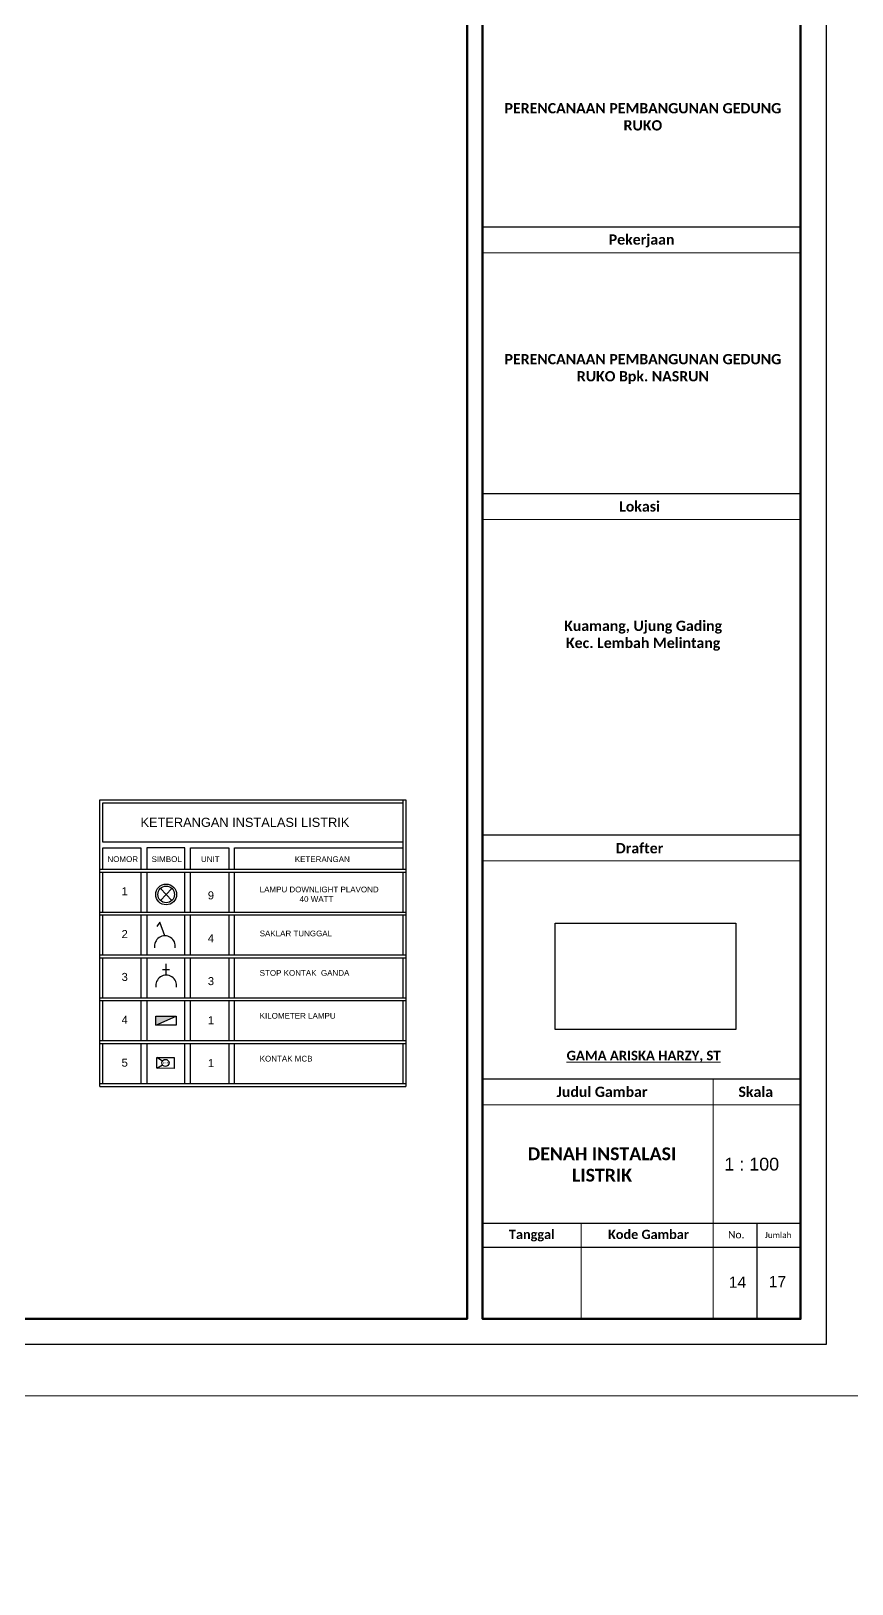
# Model space of a CAD drawing. Header units: centimetres. Extents: x -377343 to 693706, y 194584 to 813780.
# Drawn here: x 196216 to 197928, y 497226 to 500466 of the extents above; entities that cross this region are included whole.
import ezdxf

# ---------------------------------------------------------------- set-up
doc = ezdxf.new("R2010")
doc.units = ezdxf.units.CM
for name, color, linetype, lineweight in [('a. line t', 7, 'Continuous', 50), ('Kertas', 252, 'Continuous', 20), ('Legenda', 252, 'Continuous', 20)]:
    doc.layers.add(name, color=color, linetype=linetype, lineweight=lineweight)
doc.layers.add('Layer1', color=7, linetype='Continuous')
doc.layers.add('PIPA', color=11, linetype='Continuous')
doc.styles.get("Standard").update_dxf_attribs({"font": 'arial.ttf'})
picture_1 = doc.add_image_def('image1.jpg', size_in_pixel=(603, 1024))

msp = doc.modelspace()

# ---------------------------------------------------------------- hatches: boundary and pattern name
at = {"layer": 'Layer1'}
h = msp.add_hatch(color=256, dxfattribs=at)
h.dxf.hatch_style = 1
h.paths.add_polyline_path([(196518.439, 498410.971), (196475.768, 498410.971), (196475.768, 498391.646)])

# ---------------------------------------------------------------- linework, layer by layer
at = {"layer": 'Kertas'}
msp.add_lwpolyline([(193540.519, 500796.755), (197981.273, 500796.755), (197981.273, 497618.673), (193540.519, 497618.673)], close=True, dxfattribs=at)
at = {"layer": 'Layer1'}
for p, q in [((196359.467, 498717.356), (196997.121, 498717.356)), ((196359.467, 498711.391), (196997.121, 498711.391)), ((196509.469, 498677.181), (196485.541, 498652.084)), ((196485.541, 498677.181), (196509.469, 498652.084)), ((196359.467, 498627.91), (196997.121, 498627.91)), ((196359.467, 498621.945), (196997.121, 498621.945)), ((196359.467, 498538.463), (196997.121, 498538.463)), ((196359.467, 498532.498), (196997.121, 498532.498)), ((196490.068, 498508.155), (196504.415, 498508.155)), ((196497.53, 498496.226), (196497.53, 498520.084)), ((196359.467, 498449.016), (196997.121, 498449.016)), ((196359.467, 498443.052), (196997.121, 498443.052)), ((196475.768, 498391.646), (196518.439, 498410.971)), ((196359.467, 498359.57), (196997.121, 498359.57)), ((196359.467, 498353.605), (196997.121, 498353.605)), ((196477.944, 498301.878), (196489.784, 498309.221)), ((196489.824, 498317.084), (196478.061, 498324.549)), ((196359.467, 498270.123), (196997.121, 498270.123)), ((196359.467, 498264.159), (196997.121, 498264.159))]:
    msp.add_line(p, q, dxfattribs=at)
for points in [[(196359.467, 498264.159), (196359.467, 498861.868), (196997.121, 498861.868), (196997.121, 498264.159)], [(196359.467, 498767.989), (196359.467, 498861.868), (196997.121, 498861.868), (196997.121, 498767.989)], [(196991.156, 498861.868), (196991.156, 498717.356)], [(196359.467, 498264.159), (196359.467, 498767.989)], [(196365.432, 498717.356), (196365.432, 498762.025), (196445.002, 498762.025), (196445.002, 498717.356)], [(196536.501, 498717.356), (196536.501, 498762.025), (196456.931, 498762.025), (196456.931, 498717.356)], [(196548.43, 498717.356), (196548.43, 498762.025), (196628, 498762.025), (196628, 498717.356)], [(196639.929, 498717.356), (196639.929, 498762.025), (196991.156, 498762.025), (196991.156, 498717.356)], [(196997.121, 498767.989), (196997.121, 498264.159)], [(196365.432, 498627.91), (196365.432, 498711.391)], [(196365.432, 498660.779), (196365.432, 498689.31)], [(196445.002, 498711.391), (196445.002, 498627.91)], [(196445.002, 498689.31), (196445.002, 498660.779)], [(196456.931, 498711.391), (196456.931, 498660.779)], [(196456.931, 498689.31), (196456.931, 498627.91)], [(196536.501, 498660.779), (196536.501, 498711.391)], [(196536.501, 498627.91), (196536.501, 498695.711)], [(196548.43, 498627.91), (196548.43, 498711.391)], [(196628, 498711.391), (196628, 498627.91)], [(196628, 498689.31), (196628, 498627.91)], [(196639.929, 498627.91), (196639.929, 498711.391)], [(196639.929, 498627.91), (196639.929, 498689.31)], [(196991.156, 498711.391), (196991.156, 498660.779)], [(196991.156, 498711.391), (196991.156, 498627.91)], [(196991.156, 498689.31), (196991.156, 498660.779)], [(196365.432, 498627.91), (196365.432, 498654.814)], [(196365.432, 498627.91), (196365.432, 498654.814)], [(196445.002, 498654.814), (196445.002, 498627.91)], [(196445.002, 498654.814), (196445.002, 498627.91)], [(196456.931, 498654.814), (196456.931, 498627.91)], [(196456.931, 498654.814), (196456.931, 498627.91)], [(196536.501, 498627.91), (196536.501, 498654.814)], [(196536.501, 498627.91), (196536.501, 498654.814)], [(196548.43, 498627.91), (196548.43, 498654.814)], [(196548.43, 498627.91), (196548.43, 498654.814)], [(196628, 498654.814), (196628, 498627.91)], [(196628, 498654.814), (196628, 498627.91)], [(196639.929, 498627.91), (196639.929, 498654.814)], [(196639.929, 498627.91), (196639.929, 498654.814)], [(196991.156, 498654.814), (196991.156, 498627.91)], [(196365.432, 498538.463), (196365.432, 498621.945)], [(196365.432, 498538.463), (196365.432, 498621.945)], [(196445.002, 498621.945), (196445.002, 498538.463)], [(196445.002, 498621.945), (196445.002, 498538.463)], [(196456.931, 498621.945), (196456.931, 498538.463)], [(196456.931, 498621.945), (196456.931, 498538.463)], [(196536.501, 498538.463), (196536.501, 498621.945)], [(196536.501, 498538.463), (196536.501, 498621.945)], [(196548.43, 498538.463), (196548.43, 498621.945)], [(196548.43, 498538.463), (196548.43, 498621.945)], [(196628, 498621.945), (196628, 498538.463)], [(196628, 498621.945), (196628, 498538.463)], [(196639.929, 498538.463), (196639.929, 498621.945)], [(196639.929, 498538.463), (196639.929, 498621.945)], [(196991.156, 498621.945), (196991.156, 498538.463)], [(196991.156, 498621.945), (196991.156, 498538.463)], [(196494.866, 498578.376), (196484.207, 498606.812), (196477.904, 498597.593)], [(196365.432, 498449.016), (196365.432, 498532.498)], [(196365.432, 498449.016), (196365.432, 498532.498)], [(196445.002, 498532.498), (196445.002, 498449.016)], [(196445.002, 498532.498), (196445.002, 498449.016)], [(196456.931, 498532.498), (196456.931, 498449.016)], [(196456.931, 498532.498), (196456.931, 498449.016)], [(196536.501, 498449.016), (196536.501, 498532.498)], [(196536.501, 498449.016), (196536.501, 498532.498)], [(196548.43, 498449.016), (196548.43, 498532.498)], [(196548.43, 498449.016), (196548.43, 498532.498)], [(196628, 498532.498), (196628, 498449.016)], [(196628, 498532.498), (196628, 498449.016)], [(196639.929, 498449.016), (196639.929, 498532.498)], [(196639.929, 498449.016), (196639.929, 498532.498)], [(196991.156, 498532.498), (196991.156, 498449.016)], [(196991.156, 498532.498), (196991.156, 498449.016)], [(196365.432, 498359.57), (196365.432, 498443.052)], [(196365.432, 498359.57), (196365.432, 498443.052)], [(196445.002, 498443.052), (196445.002, 498359.57)], [(196445.002, 498443.052), (196445.002, 498359.57)], [(196456.931, 498443.052), (196456.931, 498359.57)], [(196456.931, 498443.052), (196456.931, 498359.57)], [(196536.501, 498359.57), (196536.501, 498443.052)], [(196536.501, 498359.57), (196536.501, 498443.052)], [(196548.43, 498359.57), (196548.43, 498443.052)], [(196548.43, 498359.57), (196548.43, 498443.052)], [(196628, 498443.052), (196628, 498359.57)], [(196628, 498443.052), (196628, 498359.57)], [(196639.929, 498359.57), (196639.929, 498443.052)], [(196639.929, 498359.57), (196639.929, 498443.052)], [(196991.156, 498443.052), (196991.156, 498359.57)], [(196991.156, 498443.052), (196991.156, 498359.57)], [(196365.432, 498270.123), (196365.432, 498353.605)], [(196365.432, 498270.123), (196365.432, 498353.605)], [(196445.002, 498353.605), (196445.002, 498270.123)], [(196445.002, 498353.605), (196445.002, 498270.123)], [(196456.931, 498353.605), (196456.931, 498270.123)], [(196456.931, 498353.605), (196456.931, 498270.123)], [(196536.501, 498270.123), (196536.501, 498353.605)], [(196536.501, 498270.123), (196536.501, 498353.605)], [(196548.43, 498270.123), (196548.43, 498353.605)], [(196548.43, 498270.123), (196548.43, 498353.605)], [(196628, 498353.605), (196628, 498270.123)], [(196628, 498353.605), (196628, 498270.123)], [(196639.929, 498270.123), (196639.929, 498353.605)], [(196639.929, 498270.123), (196639.929, 498353.605)], [(196991.156, 498353.605), (196991.156, 498270.123)], [(196991.156, 498353.605), (196991.156, 498270.123)]]:
    msp.add_lwpolyline(points, dxfattribs=at)
for points in [[(196365.432, 498855.903), (196991.156, 498855.903), (196991.156, 498773.954), (196365.432, 498773.954)], [(196475.768, 498410.971), (196518.439, 498410.971), (196518.439, 498391.646), (196475.768, 498391.646)], [(196477.944, 498301.878), (196478.061, 498324.549), (196514.198, 498324.362), (196514.081, 498301.691)]]:
    msp.add_lwpolyline(points, close=True, dxfattribs=at)
for centre, radius in [((196497.505, 498664.633), 21.763), ((196497.505, 498664.633), 17.338), ((196496.071, 498313.12), 7.398)]:
    msp.add_circle(centre, radius, dxfattribs=at)
for centre in [(196494.866, 498556.655), (196497.53, 498474.504)]:
    msp.add_arc(centre, 21.722, 350.755174, 189.244826, dxfattribs=at)
at = {"layer": 'Legenda', "color": 1, "lineweight": 30}
for p, q in [((197820.764, 500056.763), (197157.326, 500056.763)), ((197821.344, 499500.154), (197157.906, 499500.154)), ((197821.344, 498787.952), (197157.906, 498787.952)), ((197820.764, 498279.459), (197157.326, 498279.459)), ((197820.764, 497978.319), (197157.326, 497978.319)), ((197729.415, 497978.319), (197729.415, 497779.182)), ((197820.764, 497927.76), (197157.326, 497927.76))]:
    msp.add_line(p, q, dxfattribs=at)
at = {"layer": 'Legenda', "color": 1, "lineweight": 20}
for p, q in [((197820.764, 500003.26), (197157.326, 500003.26)), ((197821.344, 499446.651), (197157.906, 499446.651)), ((197821.344, 498734.449), (197157.906, 498734.449)), ((197638.066, 498279.459), (197638.066, 497779.182)), ((197157.326, 498225.956), (197820.764, 498225.956)), ((197363.038, 497978.319), (197363.038, 497779.182))]:
    msp.add_line(p, q, dxfattribs=at)
at = {"layer": 'Legenda', "color": 5, "lineweight": 30}
msp.add_lwpolyline([(193701.028, 500636.246), (197874.267, 500636.246), (197874.267, 497725.679), (193701.028, 497725.679)], close=True, dxfattribs=at)
at = {"layer": 'Legenda', "color": 1, "lineweight": 50}
for points in [[(193754.531, 500582.743), (197125.224, 500582.743), (197125.224, 497779.182), (193754.531, 497779.182)], [(197157.326, 500582.743), (197820.764, 500582.743), (197820.764, 497779.182), (197157.326, 497779.182)]]:
    msp.add_lwpolyline(points, close=True, dxfattribs=at)
at = {"layer": 'PIPA', "lineweight": 35, "extrusion": (0, 0.816497, 0.57735), "elevation": 193451.324}
msp.add_lwpolyline([(-421704.212, -325591.681), (-159560.265, -63447.734), (377343.333, -600351.331), (-158232.47, -1135927.133), (-693706.405, -600453.199), (-454216.825, -360963.619)], dxfattribs=at)

# ---------------------------------------------------------------- texts
at = {"layer": 'a. line t', "color": 2}
for s, height, p in [('1 : 100', 26.7515, (197661.66, 498088.547)), ('14', 23.4076, (197670.806, 497843.922)), ('17', 23.4076, (197754.286, 497845.229))]:
    msp.add_text(s, height=height, dxfattribs=at).set_placement(p)
at = {"layer": 'a. line t', "color": 2, "lineweight": 20, "attachment_point": 5}
for s, insert, char_height, width in [('{\\fCandara|b1|i0|c0|p34;PERENCANAAN PEMBANGUNAN GEDUNG RUKO}', (197491.765, 500287.002), 21.40123, 580.11409), ('{\\fCandara|b1|i0|c0|p34;Pekerjaan}', (197489.045, 500028.2), 21.40123, 663.43798), ('{\\fCandara|b1|i0|c0|p34;PERENCANAAN PEMBANGUNAN GEDUNG RUKO Bpk. NASRUN}', (197491.765, 499761.023), 21.40123, 580.11409), ('{\\fCandara|b1|i0|c0|p34;Lokasi}', (197484.789, 499473.989), 21.40123, 663.43798), ('{\\fCandara|b1|i0|c0|p34;Kuamang, Ujung Gading\\PKec. Lembah Melintang}', (197492.345, 499204.413), 21.40123, 580.11409), ('{\\fCandara|b1|i0|c0|p34;Drafter}', (197484.789, 498760.998), 21.40123, 663.43798), ('{\\fCandara|b1|i0|c0|p34;\\LGAMA ARISKA HARZY, ST}', (197493.303, 498326.434), 19.87016, 745.3439), ('{\\fCandara|b1|i0|c0|p34;Judul Gambar}', (197406.671, 498252.707), 21.40123, 438.72511), ('{\\fCandara|b1|i0|c0|p34;Skala}', (197727.147, 498252.707), 21.40123, 224.71286)]:
    msp.add_mtext(s, dxfattribs=dict(at, insert=insert, char_height=char_height, width=width))
at = {"layer": 'a. line t', "color": 2, "lineweight": 15, "insert": (197406.471, 498101.048), "char_height": 26.75153, "width": 362.88932, "attachment_point": 5}
msp.add_mtext('{\\fCandara|b1|i0|c0|p34;DENAH INSTALASI LISTRIK}', dxfattribs=at)
at = {"layer": 'a. line t', "color": 2, "attachment_point": 1}
for s, insert, char_height, width in [('{\\fCandara|b1|i0|c0|p34;Tanggal}', (197212.324, 497964.948), 19.2611, 336.99008), ('{\\fCandara|b1|i0|c0|p34;Kode Gambar}', (197419.051, 497964.948), 19.2611, 336.99008), ('{\\fCandara|b0|i0|c0|p34;No.}', (197669.44, 497962.45), 15.40888, 32.72331), ('{\\fCandara|b0|i0|c0|p34;Jumlah}', (197746.239, 497960.076), 12.32711, 58.56496)]:
    msp.add_mtext(s, dxfattribs=dict(at, insert=insert, char_height=char_height, width=width))
at = {"layer": 'Layer1', "attachment_point": 1}
for s, width, gutter_width, insert, char_height in [('KETERANGAN INSTALASI LISTRIK ', 48853.22485, 13799.717, (196444.018, 498824.638), 19.08664), ('NOMOR', 35915.03875, 13799.717, (196374.997, 498744.262), 11.9292), ('SIMBOL', 35915.03875, 13799.717, (196467.126, 498744.262), 11.9292), ('UNIT', 35915.03875, 13799.717, (196570.102, 498744.262), 11.9292), ('KETERANGAN', 35915.03875, 13799.717, (196765.741, 498744.092), 11.9292), ('1', 35915.03875, 13799.717, (196404.554, 498679.771), 16.701), ('9', 35915.03875, 13799.717, (196584.41, 498671.046), 16.701), ('LAMPU DOWNLIGHT PLAVOND\\P                  40 WATT', 35915.03875, 13799.717, (196692.568, 498680.956), 11.92915), ('2', 35915.03875, 13799.717, (196404.554, 498590.325), 16.701), ('4', 35915.03875, 13799.717, (196584.41, 498581.599), 16.701), ('SAKLAR TUNGGAL', 35915.03875, 13799.717, (196692.568, 498589.201), 11.92915), ('3', 35915.03875, 13799.717, (196404.554, 498500.878), 16.701), ('3', 35915.03875, 13799.717, (196584.41, 498492.153), 16.701), ('STOP KONTAK  GANDA', 35915.03875, 13799.717, (196692.568, 498506.872), 11.92915), ('4', 35915.03875, 13799.717, (196404.554, 498411.432), 16.701), ('1', 35915.03875, 13799.717, (196584.509, 498410.535), 16.701), ('KILOMETER LAMPU', 35915.03875, 13799.717, (196692.568, 498417.426), 11.92915), ('5', 35915.03875, 13799.717, (196404.554, 498321.985), 16.701), ('MCB', 454.59463, 1491.144, (196490.608, 498315.31), 3.8947), ('1', 35915.03875, 13799.717, (196584.509, 498321.089), 16.701), ('KONTAK MCB', 35915.03875, 13799.717, (196692.568, 498327.979), 11.9292)]:
    msp.add_mtext_dynamic_manual_height_columns(s, width=width, gutter_width=gutter_width, heights=[0], dxfattribs=dict(at, insert=insert, char_height=char_height))

# ---------------------------------------------------------------- pictures from other files: only their frames are drawn
image = msp.add_image(picture_1, insert=(197685.44, 498383.065), size_in_units=(221.887, 376.804), rotation=90)
image.dxf.flags = 15

doc.saveas('drawing.dxf')
